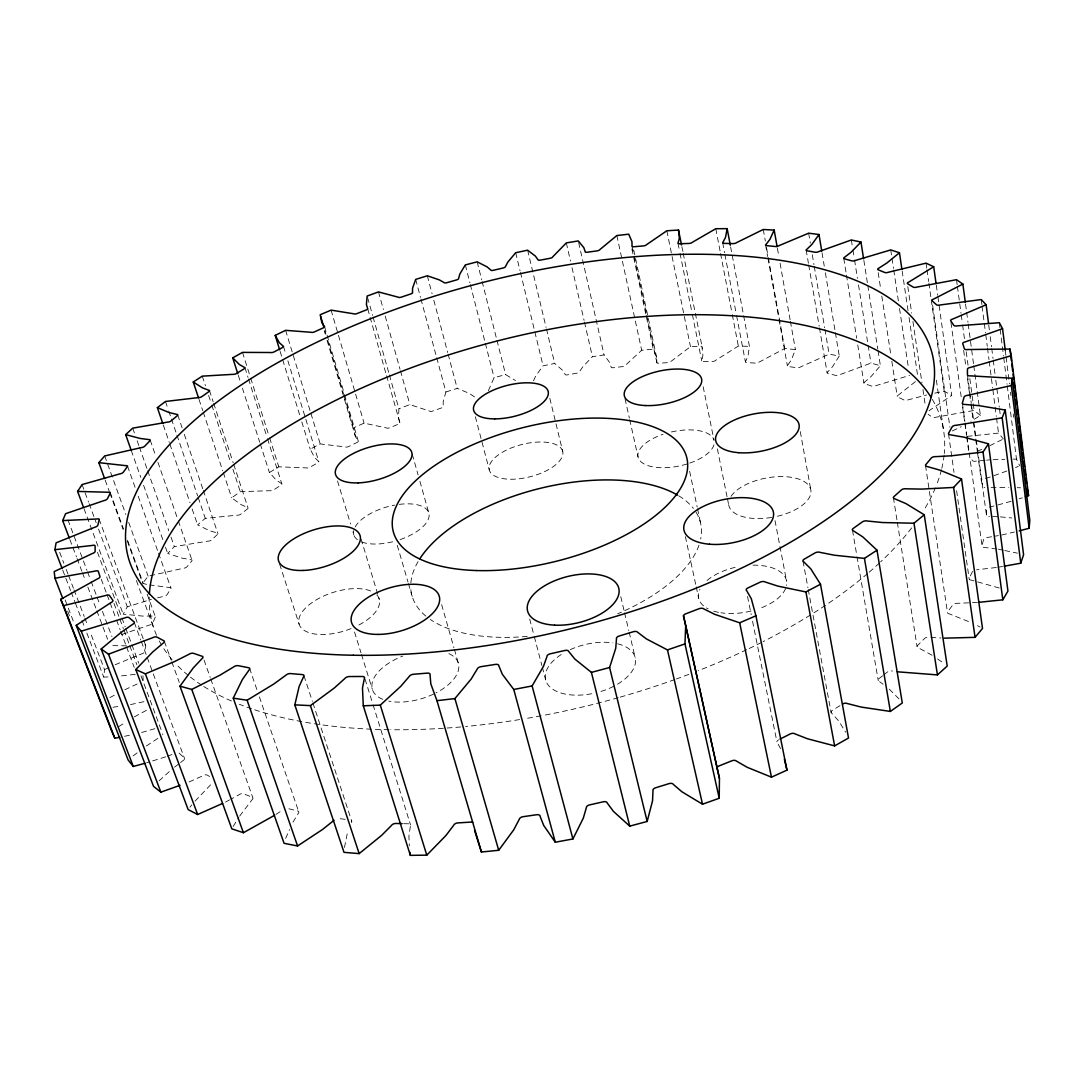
<?xml version="1.0" encoding="UTF-8"?>
<svg xmlns="http://www.w3.org/2000/svg" width="1084" height="1084" viewBox="0 0 1084 1084"><rect width="100%" height="100%" fill="white"/><g stroke="black" fill="none" stroke-linecap="round" stroke-linejoin="round"><path stroke-width="0.75" stroke-dasharray="5 3.75" d="M730.616 246.881L749.437 346.365L748.014 356.067L745.684 361.257A2.561 1.07 -11.1 0 0 746.781 362.544L755.602 363.126A2.561 1.07 -11 0 0 759.03 362.151L784.721 348.533L795.412 349.576L791.442 359.766L787.797 365.118A2.602 1.098 -10.6 0 0 788.529 366.541L796.916 367.747A2.615 1.098 -10.4 0 0 800.52 366.934L829.138 354.17L839.273 355.986L832.661 366.555L827.675 372.002A2.656 1.125 -10 0 0 828.013 373.56L835.859 375.403A2.669 1.138 -9.9 0 0 839.572 374.779L870.967 363.113L880.398 365.714L871.075 376.527L864.734 381.988A2.71 1.165 -9.5 0 0 864.625 383.682L871.821 386.161A2.724 1.179 -9.4 0 0 875.615 385.755L909.557 375.43M108.034 676.958L103.739 677.093L104.552 669.668L90.189 632.094M389.386 374.942L398.912 408.763L398.492 418.031L399.806 422.448A2.48 1.016 -15.6 0 1 398.478 424.115L389.725 427.76A2.48 1.016 -15.7 0 1 386.554 427.95L364.075 423.139L353.519 427.841L355.471 436.676L358.005 440.795A2.507 1.03 -16.2 0 1 357.043 442.462L348.696 446.527A2.507 1.03 -16.3 0 1 345.376 446.933L320.214 443.925L310.2 449.142L314.563 457.407L318.33 461.147A2.534 1.043 -16.7 0 1 317.734 462.814L309.888 467.272A2.547 1.057 -16.9 0 1 306.46 467.895L278.791 466.811L269.415 472.516L276.244 480.104L281.244 483.396A2.575 1.07 -17.3 0 1 281.027 485.022L273.791 489.846A2.588 1.084 -17.4 0 1 270.268 490.7L240.296 491.675L231.691 497.827L241.014 504.575L247.247 507.366A2.615 1.111 -17.9 0 1 247.437 508.938L240.905 514.101A2.629 1.111 -18 0 1 237.342 515.171L205.296 518.342L197.6 524.873L209.415 530.659L216.868 532.867A2.669 1.138 -18.4 0 1 217.491 534.358L211.787 539.805A2.683 1.152 -18.5 0 1 208.209 541.106L174.348 546.593L167.708 553.477L182.031 558.125L190.676 559.669A2.737 1.192 -18.9 0 1 191.746 561.065L186.976 566.729A2.751 1.192 -19 0 1 183.453 568.26L148.129 576.187L143.589 582.149M344.455 847.444L347.476 832.62M488.342 390.728L494.101 377.652L505.618 374.63L515.51 380.538M996.874 549.019L984.733 547.434A3.252 1.626 -6.9 0 1 982.009 545.821L983.594 539.29A3.225 1.612 -6.9 0 1 987.131 537.529L998.418 535.591M436.716 357.72L445.917 391.988L443.166 401.595L443.261 406.27A2.466 1.003 -15 0 1 441.608 407.909L432.543 411.093A2.466 1.003 -15.1 0 1 429.549 411.08L409.874 404.589L398.912 408.763M285.688 838.379L289.55 829.504M533.518 380.796L535.808 375.769L543.07 365.85L554.71 363.438L562.528 370.254L565.116 374.278A2.453 1.003 -13.4 0 0 567.447 374.874L576.945 373.181A2.453 1.003 -13.3 0 0 579.479 371.717L582.962 366.609L592.406 356.69L604.073 354.915L609.709 362.571L611.132 366.961A2.466 1.003 -12.8 0 0 613.192 367.733L622.663 366.582A2.48 1.016 -12.7 0 0 625.454 365.213L641.687 350.254L653.273 349.156L656.66 357.571L656.863 362.286A2.493 1.016 -12.3 0 0 658.625 363.221L667.974 362.639A2.493 1.03 -12.1 0 0 671.01 361.378L690.481 346.677L701.89 346.27L702.906 355.376L701.863 360.349A2.52 1.043 -11.7 0 0 703.313 361.46L712.445 361.446A2.534 1.043 -11.6 0 0 715.697 360.322L738.326 346.067L749.437 346.365M972.578 571.404L969.231 578.246A3.32 1.707 -6.9 0 0 971.481 580.17L1002.307 588.869M233.155 826.401L238.805 817.404M121.611 634.547L149.484 625.034A2.886 1.301 -20 0 0 152.763 623.07L155.256 617.135A2.873 1.287 -19.9 0 0 153.278 616.051L142.41 616.064L123.21 614.181L127.275 606.823L151.381 599.344M292.978 822.16L298.154 813.623A3.469 1.911 -20.5 0 0 297.626 810.954L287.572 808.461M239.672 816.089L251.908 799.938A3.415 1.829 -21 0 0 252.084 797.187L243.575 793.8A3.401 1.816 -21 0 0 239.008 794.789L230.946 799.152M189.944 807.241L191.746 804.897M195.039 801.13L212.152 783.204M159.091 780.859L172.126 769.03M915.424 381.595L898.324 395.145A2.778 1.22 -9 0 0 897.769 396.92L904.137 400.077A2.791 1.22 -8.8 0 0 907.986 399.901L926.508 394.996M937.917 296.84L951.725 395.43L929.056 410.714M882.633 675.766L878.894 678.679A3.496 1.951 -8.2 0 0 879.26 681.416L883.108 684.261M883.866 674.79L887.606 671.877A3.482 1.938 -8 0 1 892.457 671.091M174.524 767.174L179.307 763.475M180.5 762.553L182.898 760.697A3.279 1.667 -21.3 0 0 184.334 757.96L179.158 753.163A3.266 1.653 -21.3 0 0 178.155 752.743M133.115 755.873L138.413 751.93M146.354 746.009L158.101 738.19M275.932 814.423L282.924 809.843M973.757 365.579L980.41 415.47L970.844 421.31M839.978 705.616L832.268 710.44A3.537 2.019 -9.1 0 0 831.889 713.353L838.826 721.104L845.642 732.228M118.644 726.632L125.771 722.188M134.308 716.863L146.638 710.223A3.116 1.504 -21.1 0 0 148.034 709.478M225.58 802.052L229.605 799.87M1002.144 439.603L990.004 445.592M109.863 697.595L115.825 694.465M124.755 689.776L140.392 682.486M104.552 669.668L109.023 667.5M952.348 430.944L961.237 426.717M189.05 781.957L202.952 775.751A3.333 1.734 -21.3 0 1 207.315 775.128L210.066 776.794M115.08 664.763L141.53 653.909A2.967 1.369 -20.4 0 0 144.592 651.728L145.744 645.793A2.954 1.355 -20.3 0 0 143.305 644.899M1015.532 467.556L1018.31 466.35M977.104 451.229L982.917 448.966M1006.86 470.998L991.86 476.459M165.73 756.822L146.638 762.797M167.288 756.253L171.963 754.559M445.917 391.988L457.204 388.384L469.074 393.289L473.911 396.446A2.453 1.003 -14.6 0 0 476.716 396.649M990.275 476.96L983.893 478.965A3.076 1.463 -7.3 0 0 981.345 480.889L982.985 486.499A3.089 1.477 -7.2 0 0 984.828 487.515M1011.155 501.282L995.491 505.618M1019.177 498.803L1022.388 497.813M141.611 732.499L155.446 728.502M157.532 597.853L163.67 596.363A2.818 1.247 -19.5 0 0 167.099 594.601L170.784 588.761A2.805 1.233 -19.4 0 0 169.28 587.501L149.836 584.94M989.394 507.095L993.974 505.984M1001.657 535.035L1014.421 532.014M934.76 393.126L944.205 391.188L951.725 395.43M124.565 736.307L130.757 734.925M130.5 704.6L143.874 701.687A3.103 1.491 -21 0 1 145.378 701.348M996.318 567.501L976.549 569.805M997.876 567.244L1002.578 566.471M967.213 436.351L998.5 433.099L1003.35 438.952M112.953 707.269L120.934 706.05M135.215 674.329L119.186 676.145M980.41 415.47L974.123 410.429L935.993 417.204A2.859 1.274 -8.4 0 1 932.159 417.137L928.094 414.278M985.112 460.28L975.952 461.147A3.008 1.409 -7.5 0 1 972.321 460.483L970.031 456.703M986.643 460.144L989.706 459.86M977.443 602.447L957.294 603.327A3.374 1.775 -7 0 0 952.944 604.709L947.782 611.701A3.388 1.802 -7.1 0 0 949.476 613.937L970.248 622.243M993.052 459.738L1004.787 459.304M991.061 487.353L1008.798 487.393M126.571 645.82L109.999 645.576M1013.147 459.128L1016.467 459.128L1019.692 465.741M403.682 823.677L408.37 823.799A3.55 2.046 -18.7 0 1 410.375 826.089L408.912 836.143L409.332 845.791M1017.199 487.692L1020.559 487.8M992.646 516.512L998.852 516.811M1000.396 516.878L1011.779 517.976M930.899 637.446L941.007 637.975M345.186 819.355L338.669 818.515A3.496 1.965 -19.9 0 0 337.016 818.61M998.391 549.222L1003.147 550.211M1004.746 550.537L1017.456 553.165M146.625 584.357L142.695 583.341L127.113 540.469M977.524 625.658L980.017 627.053M932.077 655.264L918.663 647.961A3.442 1.87 -7.5 0 1 917.592 645.454L924.571 638.476A3.428 1.856 -7.4 0 1 929.218 637.365M937.565 658.991L943.053 662.717M889.314 689.153L899.151 699.044M780.561 748.651L777.472 742.825A3.564 2.073 -10.2 0 1 778.61 739.803M67.655 611.119L69.471 615.82M65.148 599.98L74.281 623.639M59.661 552.257L63.848 563.206M66.246 569.479L68.035 574.168M68.631 575.739L73.427 588.26M74.024 589.832L84.2 616.444M84.796 618.002L87.79 625.834M62.736 570.143L70.582 590.59M71.178 592.162L74.796 601.606M75.406 603.178L81.436 618.91M82.032 620.482L84.444 626.769M86.855 633.056L103.739 677.093M67.98 519.995L86.977 570.401M87.574 571.973L90.541 579.845M91.137 581.431L96.49 595.604M97.072 597.176L100.04 605.062M102.424 611.362L111.923 636.565M69.891 539.575L72.276 545.902M72.872 547.488L76.476 556.973M77.072 558.558L81.856 571.214M82.452 572.799L85.446 580.712M87.845 587.04L96.232 609.194M96.828 610.78L107.601 639.248M113.996 603.395L119.267 617.541M119.85 619.113L123.373 628.544M123.955 630.116L129.24 644.262M129.823 645.834L136.855 664.695M140.961 675.698L162.072 732.283M101.273 579.276L106.571 593.449M107.153 595.021L109.511 601.322M110.107 602.894L115.988 618.639M116.584 620.211L120.107 629.655M120.703 631.227L126.001 645.4M126.584 646.972L134.24 667.432M84.037 508.735L123.21 614.181M97.465 552.312L125.188 626.755M125.771 628.341L138.752 663.191M134.335 622.609L140.771 640.034M141.354 641.606L146.625 655.861M147.207 657.446L184.632 758.759M82.072 484.575L88.522 502.041M89.118 503.626L96.164 522.678M98.508 529.033L127.275 606.823M99.091 519.128L143.224 638.828M143.806 640.4L145.541 645.115M136.394 580.509L154.335 629.682M110.243 492.543L123.508 529.073M127.546 540.198L143.115 583.084M147.153 594.208L155.229 616.444M164.389 641.443L171.245 660.346M171.814 661.918L179.253 682.392M105.175 480.117L109.227 491.228M109.796 492.827L123.075 529.344M104.687 455.944L125.839 514.48M128.698 522.393L148.129 576.187M127.505 466.106L135.405 488.274M138.224 496.201L157.966 551.634M158.535 553.206L170.947 588.056M204.036 660.02L210.215 677.446M210.77 679.031L252.87 797.865M131.259 450.47L140.798 477.407M143.603 485.334L163.223 540.794M165.473 547.135L167.708 553.477M132.722 428.153L134.944 434.467M137.167 440.781L138.833 445.524M139.389 447.096L147.153 469.209M147.709 470.781L168.806 530.794M171.028 537.122L174.348 546.593M150.229 440.172L155.73 455.985M157.925 462.312L177.749 519.236M178.291 520.821L192.058 560.347M163.332 425.077L169.321 442.502M169.863 444.088L189.985 502.705M192.153 509.033L197.6 524.873M249.55 668.218L257.193 690.508M259.374 696.876L298.642 811.523M165.473 401.473L168.196 409.467M168.752 411.08L170.933 417.476M171.475 419.074L176.38 433.492M176.922 435.091L197.654 495.93M198.196 497.529L205.296 518.342M177.762 415.05L182.112 427.868M184.28 434.277L202.735 488.776M203.291 490.374L217.938 533.653M199.036 399.454L202.722 410.551M203.25 412.137L222.748 470.849M223.263 472.434L231.691 497.827M303.994 675.833L312.395 701.416M312.924 703.015L351.772 821.36M209.442 390.47L213.142 401.717M213.67 403.316L233.182 462.719M233.71 464.331L247.951 507.678M202.274 376.148L205.445 385.782M208.602 395.403L211.245 403.424M211.773 405.037L230.797 462.8M232.911 469.209L240.296 491.675M279.631 564.114L299.17 624.248M238.331 375.362L240.363 381.731M242.41 388.113L259.74 442.258M260.241 443.844L269.415 472.516M242.504 352.381L250.174 376.554M250.689 378.167L269.076 436.188M269.591 437.8L278.791 466.811M244.943 367.693L248.019 377.368M248.521 378.98L266.962 437.015M267.477 438.627L281.813 483.762M365.064 679.126L372.557 703.164M373.059 704.763L410.538 824.965M354.536 632.053L360.972 652.744M361.46 654.343L372.34 689.356M283.493 346.406L285.932 354.4M287.897 360.796L318.764 461.567M280.133 351.406L299.848 415.497M301.813 421.906L310.2 449.142M285.62 330.335L310.471 411.92M310.959 413.519L320.214 443.925M337.53 481.011L350.552 523.965M352.95 531.919L353.926 535.089M361.121 539.087L379.292 599.371M324.577 326.745L344.048 392.869M344.522 394.481L358.303 441.256M324.943 330.891L325.891 334.129M327.802 340.593L343.52 393.912M343.994 395.524L353.519 427.841M324.224 330.715L325.173 333.926M327.056 340.349L355.471 436.676M331.108 310.132L364.075 423.139M397.259 545.32L407.99 582M408.451 583.598L412.177 596.363M441.635 604.628L453.939 647.758M454.386 649.357L458.491 663.733M367.733 308.872L386.107 374.224M386.609 375.687L399.955 422.95M412.272 454.237L418.112 474.968M419.914 481.35L428.885 513.247M367.612 297.653L372.598 315.363M373.045 316.975L388.926 373.33M378.492 291.921L383.424 309.631M385.213 316.067L400.01 369.17M400.457 370.782L409.874 404.589M415.673 279.401L420.497 297.355M420.931 298.981L436.269 356.094M427.313 275.783L432.082 293.737M433.817 300.268L447.678 352.49M448.112 354.116L457.204 388.384M475.334 416.717L489.304 469.9M529.683 619.018L533.897 635.048M534.317 636.66L541.892 665.522M542.312 667.121L545.672 679.953M465.321 264.93L469.914 282.897M470.321 284.536L484.927 341.717M485.347 343.343L494.101 377.652M477.163 261.84L481.702 279.821M482.109 281.461L496.54 338.669M496.96 340.308L505.618 374.63M515.672 252.735L520.049 270.77M520.442 272.409L543.07 365.85M549.832 398.37L562.799 451.825A37.859 16.653 -14.2 0 1 510.212 479.236A37.859 16.653 -14.2 0 1 504.981 450.822A37.859 16.653 -14.2 0 1 562.799 451.825M527.623 250.187L546.079 327.341M546.471 328.98L554.71 363.438M620.78 596.701L624.208 611.213M624.587 612.826L628.788 630.576M629.167 632.202L635.278 658.015M566.322 242.897L570.482 261.041M572 267.64L584.086 320.403M584.466 322.056L592.406 356.69M578.666 242.586L604.073 354.915M625.021 398.695L629.343 418.045M629.709 419.657L637.988 456.743M685.386 536.621L695.86 585.184M696.213 586.81L698.652 598.138M616.85 235.54L641.687 350.254M631.877 248.968L653.273 349.156M633.72 249.97L656.66 357.571M632.053 246.42L633.801 254.618M634.14 256.258L646.389 313.642M646.741 315.281L656.877 362.815M689.627 471.255L697.175 507.055M697.513 508.681L700.955 524.954M666.836 230.784L690.481 346.677M677.988 243.304L679.668 251.583M680.007 253.236L692.039 312.87M692.378 314.536L701.741 360.918M747.526 596.471L751.198 614.642M752.54 621.254L776.943 741.849M717.378 448.939L727.107 497.028M727.445 498.694L728.787 505.334M703.164 386.731L714.031 440.307A38.902 17.466 -12.1 0 0 669.844 432.326M681.85 246.651L682.988 251.691M683.191 253.29L702.446 348.465M722.676 242.775L724.573 252.708M724.884 254.361L736.253 313.886M736.564 315.552L745.413 361.853M775.019 520.645L786.577 581.078M715.792 228.724L720.237 251.854M720.562 253.507L731.985 313.005M732.296 314.658L738.326 346.067M802.987 561.092L807.932 587.704M808.23 589.371L831.103 712.486M765.575 244.97L767.675 256.542M767.973 258.195L778.719 317.748M779.017 319.414L787.377 365.728M800.29 431.595L810.886 490.334M763.244 229.483L765.331 241.055M766.524 247.667L768.014 255.946M768.312 257.599L784.721 348.533M777.418 248.344L778.895 256.637M780.074 263.276L790.101 319.699M790.399 321.365L795.412 349.576M806.157 249.97L808.42 263.222M808.705 264.889L819.179 326.216M819.463 327.869L827.106 372.625M852.512 530.293L856.753 555.076M857.038 556.729L878.257 680.671M808.637 233.195L810.317 243.141M812.282 254.74L813.962 264.686M814.247 266.339L824.639 327.666M824.924 329.319L829.138 354.17M822.038 252.829L824.26 266.136M825.371 272.789L835.1 331.026M835.385 332.693L839.273 355.986M843.772 258.426L846.197 273.412M846.455 275.065L856.699 338.303M857.769 344.956L863.975 383.221M893.392 497.542L897.078 520.713M897.335 522.366L917.064 646.443M851.346 239.984L852.674 248.304M852.932 249.957L854.26 258.29M854.531 259.943L857.444 278.249M858.501 284.902L870.967 363.113M863.867 260.431L867.539 283.818M867.796 285.498L877.769 349.007M878.04 350.674L880.398 365.714M878.189 272.694L880.764 289.414M881.793 296.095L890.804 354.603M891.834 361.297L897.24 396.405M890.723 249.93L891.739 256.623M891.983 258.304L893.487 268.344M893.744 270.011L898.514 301.813M899.517 308.506L908.555 368.736M902.173 271.014L908.053 310.823M909.042 317.463L917.877 377.191M925.519 465.51L947.497 612.65M907.796 286.596L911.698 313.154M912.931 321.46L921.956 382.869M922.945 389.508L925.384 406.094M936.373 380.132L943.554 430.226M932.619 305.254L949.896 427.191M926.048 263.155L926.752 268.141M926.983 269.808L928.636 281.447M928.866 283.1L930.993 298.073M931.237 299.74L944.205 391.188M948.554 434.034L954.015 472.394M956.616 490.74L969.191 579.127M936.278 285.133L937.687 295.16M962.362 403.072L964.868 421.337M965.099 422.99L966.698 434.616M966.928 436.269L968.988 451.215M969.204 452.868L982.009 545.821M950.966 322.49L961.494 398.939M962.633 407.245L964.692 422.204M964.923 423.858L966.521 435.497M966.752 437.164L968.581 450.456M956.494 279.699L957.172 284.726M957.389 286.393L961.007 313.208M961.237 314.888L962.362 323.276M962.592 324.943L964.625 340.037M966.21 351.758L968.026 365.173M969.828 378.587L972.998 402.042M973.215 403.722L974.123 410.429M967.429 374.779L971.278 403.167M971.508 404.847L976.02 438.248M976.25 439.914L986.426 515.076A3.171 1.545 -7 0 0 989.543 516.363M963.662 350.362L965.939 367.097M967.524 378.817L969.34 392.205M969.557 393.871L970.695 402.245M970.925 403.912L973.188 420.646M973.418 422.326L975.451 437.38M975.681 439.061L977.267 450.768M977.497 452.448L981.345 480.889M965.546 304.048L966.427 310.702M966.657 312.355L967.985 322.341M968.202 324.008L973.527 363.912M981.223 299.563L981.874 304.577M982.077 306.244L985.532 332.951M985.749 334.617L987.267 346.311M987.483 347.978L989.001 359.658M989.204 361.324L992.659 388.031M992.876 389.698L996.331 416.405M996.548 418.085L998.5 433.099M988.716 324.875L989.353 329.902M990.22 336.623L991.508 346.69M991.724 348.357L993.012 358.425M993.229 360.105L994.949 373.519M995.817 380.24L996.684 386.947M996.887 388.628L999.258 407.083M999.475 408.749L1000.342 415.47M1005.274 350.389L1005.898 355.403M1006.101 357.083L1009.448 383.831M1010.491 392.191L1010.911 395.524M1013.215 413.912L1013.621 417.259M999.34 322.72L999.963 327.72M1000.18 329.373L1003.513 355.999M1003.73 357.652L1007.063 384.264M1007.28 385.931L1016.467 459.128M142.952 675.738L143.169 680.115A3.049 1.436 -20.8 0 1 141.828 681.836M986.426 515.076L986.345 508.965A3.157 1.531 -7 0 1 987.836 507.461M696.091 512.231A148.793 72.059 -14.1 0 1 700.657 539.046M698.977 545.198A148.793 72.059 -14.1 0 1 617.623 613.815M527.231 636.403A148.793 72.059 -14.1 0 1 430.294 619.452M425.863 616.105A148.793 72.059 -14.1 0 1 410.741 587.406M410.863 582.772A148.793 72.059 -14.1 0 1 418.261 561.295M678.774 495.835A148.793 72.059 -14.1 0 1 693.381 508.369M351.311 820.439A3.509 1.978 -19.7 0 1 351.338 822.499M162.654 733.854A3.198 1.585 -21.3 0 1 162.736 734.695M448.871 653.638A44.945 23.225 -17.1 0 1 435.998 692.879M433.505 694.112A44.945 23.225 -17.1 0 1 388.749 701.104M382.693 699.302A44.945 23.225 -17.1 0 1 402.774 656.077M376.798 594.926A41.951 20.068 -17.6 0 1 358.235 625.346M351.094 628.598A41.951 20.068 -17.6 0 1 301.704 628.381A41.951 20.068 -17.6 0 1 320.688 597.447A41.951 20.068 -17.6 0 1 373.384 592.27M399.264 504.372A39.051 17.574 -16.3 0 1 429.142 515.144A39.051 17.574 -16.3 0 1 399.847 539.669M392.665 541.77A39.051 17.574 -16.3 0 1 361.229 541.797M357.449 539.737A39.051 17.574 -16.3 0 1 353.75 530.591M355.159 526.932A39.051 17.574 -16.3 0 1 394.657 505.09M713.949 444.792A38.902 17.466 -12.1 0 1 689.37 463.234M687.053 463.979A38.902 17.466 -12.1 0 1 639.804 460.537A38.902 17.466 -12.1 0 1 663.001 434.318M731.036 496.337A41.734 19.864 -10.6 0 1 776.862 476.716A41.734 19.864 -10.6 0 1 810.967 491.648A41.734 19.864 -10.6 0 1 776.862 516.39M771.618 517.42A41.734 19.864 -10.6 0 1 728.8 501.553M753.001 565.171A44.783 23.035 -11 0 1 786.51 585.509M785.588 588.544A44.783 23.035 -11 0 1 759.139 608.639M751.009 611.064A44.783 23.035 -11 0 1 720.941 612.772M718.529 612.352A44.783 23.035 -11 0 1 711.931 610.522M708.15 608.869A44.783 23.035 -11 0 1 706.47 607.934M703.543 605.834A44.783 23.035 -11 0 1 699.925 589.276M707.053 580.482A44.783 23.035 -11 0 1 736.768 567.013M617.582 643.801A46.124 24.729 -14 0 1 616.118 685.007M613.693 686.294A46.124 24.729 -14 0 1 600.333 691.633M591.715 693.733A46.124 24.729 -14 0 1 547.827 684.546A46.124 24.729 -14 0 1 563.111 653.354M570.184 649.655A46.124 24.729 -14 0 1 612.921 642.893M932.321 399.4A407.381 187.925 -14.1 0 1 944.286 453.518M944.123 455.117A407.381 187.925 -14.1 0 1 941.833 468.247M941.468 469.724A407.381 187.925 -14.1 0 1 936.007 486.323M935.384 487.868A407.381 187.925 -14.1 0 1 924.151 509.697M911.617 527.935A407.381 187.925 -14.1 0 1 880.628 561.878M879.449 562.989A407.381 187.925 -14.1 0 1 868.731 572.582M867.525 573.612A407.381 187.925 -14.1 0 1 826.862 604.357M825.48 605.292A407.381 187.925 -14.1 0 1 811.808 614.154M810.439 614.994A407.381 187.925 -14.1 0 1 763 641.674M761.551 642.419A407.381 187.925 -14.1 0 1 748.245 648.964M746.74 649.668A407.381 187.925 -14.1 0 1 698.15 670.752M688.936 674.316A407.381 187.925 -14.1 0 1 676.484 678.936M674.926 679.492A407.381 187.925 -14.1 0 1 619.831 697.215M618.287 697.662A407.381 187.925 -14.1 0 1 542.827 715.494M541.16 715.806A407.381 187.925 -14.1 0 1 524.588 718.76M519.629 719.573A407.381 187.925 -14.1 0 1 465.646 726.497M460.808 726.944A407.381 187.925 -14.1 0 1 390.728 729.722M389.048 729.695A407.381 187.925 -14.1 0 1 303.52 721.944M301.908 721.646A407.381 187.925 -14.1 0 1 253.236 709.329M251.664 708.801A407.381 187.925 -14.1 0 1 239.252 704.234M231.42 700.982A407.381 187.925 -14.1 0 1 202.965 685.982M201.597 685.102A407.381 187.925 -14.1 0 1 189.524 676.416M188.223 675.373A407.381 187.925 -14.1 0 1 176.421 664.506M172.058 659.695A407.381 187.925 -14.1 0 1 162.383 646.43M161.57 645.061A407.381 187.925 -14.1 0 1 159.28 640.942M156.597 635.346A407.381 187.925 -14.1 0 1 149.226 597.27"/><path stroke-width="1.5" d="M965.316 302.382L962.877 284.089L933.717 299.035A3.022 1.206 -8.9 0 0 932.118 300.837L936.481 304.74A3.035 1.22 -8.8 0 0 940.356 304.943L981.223 299.563L986.128 304.74L952.863 318.994A3.103 1.26 -8.6 0 0 950.736 320.823L953.798 325.335A3.116 1.274 -8.5 0 0 957.524 325.823L999.34 322.72L1002.551 328.669L965.424 341.839A3.184 1.328 -8.3 0 0 962.755 343.682L964.354 348.75A3.198 1.341 -8.3 0 0 967.863 349.536L1009.949 349.034L1011.25 355.688L970.627 367.381A3.266 1.396 -8.1 0 0 967.443 369.183L967.429 374.779A3.279 1.409 -8.1 0 0 970.641 375.863L1012.158 378.248L1011.372 385.538L967.795 395.321A3.347 1.477 -8 0 0 964.11 397.042L962.362 403.072A3.374 1.491 -8 0 0 965.153 404.467L979.245 405.687L1005.22 410.023L1002.158 417.841L956.318 425.253A3.428 1.545 -8 0 0 952.186 426.839L948.595 433.207A3.442 1.572 -8 0 0 950.912 434.914L964.313 437.258L988.459 443.817L983.025 452.042L951.657 455.781L935.831 456.635A3.509 1.626 -8.2 0 0 931.291 458.031L925.817 464.629A3.523 1.64 -8.2 0 0 927.552 466.635L939.923 470.144L961.508 479.006L953.622 487.434L921.82 489.101L906.143 488.816A3.564 1.707 -8.5 0 0 901.305 489.982L893.948 496.621A3.577 1.721 -8.6 0 0 895.005 498.911L905.953 503.613L924.245 514.778L913.975 523.22L882.539 522.542L867.417 521.025A3.618 1.775 -9 0 0 862.376 521.892L853.216 528.436A3.631 1.789 -9.1 0 0 853.542 530.943L862.701 536.824L876.997 550.198L864.449 558.395L834.274 555.198L820.154 552.393A3.672 1.843 -9.7 0 0 815.033 552.921L804.233 559.168A3.672 1.856 -9.9 0 0 803.772 561.878L810.791 568.856L820.493 584.235L805.913 591.945L777.906 586.119L765.236 582.013A3.699 1.897 -10.7 0 0 760.169 582.162L747.96 587.921A3.713 1.911 -10.9 0 0 746.713 590.753L751.307 598.72L755.927 615.807L739.681 622.799L714.735 614.343L703.909 608.978A3.726 1.938 -11.8 0 0 699.058 608.72L685.738 613.815A3.74 1.951 -12 0 0 683.706 616.701L685.684 625.482L684.966 643.896L719.22 798.258L702.513 804.206L681.904 791.781L673.408 784.464A3.591 2.127 -12.8 0 0 669.031 783.624L655.576 787.797A3.591 2.141 -13.1 0 0 652.988 790.805L652.527 800.9L647.162 821.455L629.736 826.13L613.422 811.374L607.27 803.054A3.591 2.141 -14.4 0 0 603.341 801.781L589.547 804.911A3.591 2.141 -14.7 0 0 586.322 807.797L583.287 818.203L572.908 838.962L555.293 842.214L543.748 825.52L540.103 816.374A3.591 2.127 -16 0 0 536.743 814.721L522.989 816.713A3.577 2.114 -16.3 0 0 519.236 819.396L513.721 829.843L498.708 850.276L481.432 852.01L474.562 830.574M279.645 349.793L275.214 335.376L285.62 330.335L311.176 332.3A2.588 0.921 -16 0 0 314.577 331.826L323.249 327.883A2.575 0.921 -15.9 0 0 324.292 326.338L321.853 322.68L320.187 314.739L331.108 310.132L353.885 313.818A2.561 0.908 -15.5 0 0 357.124 313.533L366.189 309.97A2.547 0.908 -15.4 0 0 367.584 308.425L366.406 304.455L367.151 296.04L378.492 291.921L398.329 297.206A2.534 0.908 -15 0 0 401.392 297.111L410.755 293.954A2.534 0.894 -14.9 0 0 412.503 292.409L412.557 288.181L415.673 279.401L427.313 275.783L439.277 279.862L444.101 282.572A2.52 0.894 -14.5 0 0 446.96 282.667L456.54 279.929A2.52 0.894 -14.4 0 0 458.6 278.425L459.873 273.967L465.321 264.93L477.163 261.84L487.068 266.867L490.767 270.024A2.52 0.894 -14 0 0 493.396 270.295L503.098 268.005A2.52 0.894 -13.9 0 0 505.456 266.542L507.962 261.935L515.672 252.735L527.623 250.187L535.401 256.109L537.935 259.659A2.534 0.894 -13.5 0 0 540.306 260.119L550.049 258.29A2.534 0.894 -13.4 0 0 552.691 256.894L566.322 242.897L578.287 240.933L583.842 247.68L585.157 251.596A2.547 0.908 -13 0 0 587.257 252.233L596.959 250.892A2.547 0.908 -12.9 0 0 599.858 249.577L616.85 235.54L628.734 234.185L631.958 241.691L632.04 245.946A2.561 0.921 -12.5 0 0 633.828 246.745L643.408 245.905A2.575 0.921 -12.4 0 0 646.538 244.686L666.836 230.784L678.516 230.038L679.329 238.25L678.137 242.789A2.602 0.935 -12 0 0 679.587 243.751L688.936 243.453A2.602 0.935 -11.9 0 0 692.283 242.328L715.792 228.724L727.161 228.643L725.481 237.464L722.96 242.233A2.629 0.962 -11.5 0 0 724.058 243.358L733.082 243.615A2.642 0.962 -11.4 0 0 736.619 242.613L763.244 229.483L774.179 230.093L777.12 246.691M1019.217 530.889L1029.15 528.26L1029.8 520.32L1012.158 378.248M719.22 798.258L719.451 778.447L685.684 625.482M402.123 823.623L395.863 823.461A3.537 2.032 -18.9 0 0 391.392 825.561L381.663 835.33L359.156 853.609L344.007 852.349L294.821 704.857L299.143 686.429L303.506 676.904A3.659 1.816 -18.8 0 0 302.287 674.6L290.58 673.571A3.645 1.802 -18.9 0 0 285.742 675.332L273.683 684.099L247.111 700.237L233.277 698.15L242.355 679.587L248.968 670.169A3.604 1.748 -19.4 0 0 248.521 667.703L238.263 665.684A3.591 1.734 -19.5 0 0 233.412 667.094L220.106 675.102L191.773 689.438L179.971 686.172L193.291 667.92L201.841 658.801A3.55 1.68 -19.9 0 0 202.139 656.24L193.508 653.34A3.537 1.667 -19.9 0 0 188.779 654.397L174.646 661.511L145.378 673.855L135.798 669.546L152.709 651.985L162.885 643.354A3.469 1.599 -20.1 0 0 163.847 640.766L156.963 637.107A3.455 1.585 -20.1 0 0 152.465 637.798L108.481 654.18L101.178 649.018L121.042 632.46L132.465 624.452A3.401 1.518 -20.2 0 0 134.05 621.877L128.942 617.595A3.388 1.504 -20.2 0 0 124.755 617.948L81.259 631.186L76.232 625.36L110.704 602.758A3.32 1.436 -20.2 0 0 112.817 600.251L109.47 595.482A3.306 1.423 -20.1 0 0 105.649 595.523L63.549 605.631L60.718 599.303L97.397 578.924A3.238 1.369 -20 0 0 99.972 576.539L98.332 571.404A3.211 1.355 -20 0 0 94.931 571.146L54.959 578.246L54.2 571.593L92.208 553.585A3.157 1.301 -19.8 0 0 95.148 551.336L95.107 545.97A3.13 1.287 -19.7 0 0 92.167 545.455L54.905 549.696L56.07 542.854L94.606 527.298A3.062 1.233 -19.5 0 0 97.831 525.212L99.267 519.737A3.049 1.22 -19.4 0 0 96.815 518.992L62.696 520.591L69.281 537.989M774.179 230.093L769.884 239.442L766.022 244.401A2.683 0.989 -11.1 0 0 766.74 245.675L775.317 246.502A2.696 0.989 -11 0 0 779.017 245.648L808.637 233.195L818.989 234.523L821.767 251.163M1004.15 566.214L1020.762 563.192L1023.581 554.764L1005.22 410.023M647.162 821.455L609.601 667.527L615.739 648.259L616.484 638.869A3.74 1.965 -13.3 0 1 619.249 635.996L633.3 631.742A3.74 1.965 -13 0 1 637.812 632.406L646.43 638.937L667.473 649.912L684.966 643.896M62.696 520.591L65.609 513.681L103.996 500.591A2.981 1.179 -19.1 0 0 107.424 498.694L110.229 493.179A2.967 1.165 -19.1 0 0 108.251 492.244L77.601 491.418L83.441 507.163M979.069 602.298L1002.822 599.818L1007.944 591.051L988.459 443.817M818.989 234.523L811.984 244.306L806.753 249.388A2.737 1.016 -10.6 0 0 807.065 250.797L815.073 252.22A2.751 1.03 -10.5 0 0 818.908 251.542L851.346 239.984L860.981 242.044L863.596 258.751M77.601 491.418L82.072 484.575L119.714 473.911A2.913 1.125 -18.8 0 0 123.305 472.217L127.316 466.757A2.9 1.111 -18.7 0 0 125.825 465.659L98.834 462.651L104.687 455.944L141.11 447.651A2.832 1.084 -18.3 0 0 144.782 446.147L149.877 440.822A2.818 1.07 -18.2 0 0 148.847 439.589L140.093 438.437L125.663 434.616L132.722 428.153L167.532 422.123A2.778 1.043 -17.9 0 0 171.218 420.836L177.275 415.7A2.764 1.03 -17.8 0 0 176.692 414.359L169.185 412.57L157.356 407.652L165.473 401.473L198.318 397.611A2.71 1.003 -17.4 0 0 202.003 396.527L208.873 391.636A2.696 0.989 -17.3 0 0 208.738 390.213L202.478 387.869L193.25 382.002L202.274 376.148L232.897 374.346A2.656 0.976 -17 0 0 236.515 373.465L244.09 368.858A2.656 0.962 -16.9 0 0 244.374 367.368L239.388 364.536L232.721 357.842L242.504 352.381L270.688 352.517A2.615 0.948 -16.5 0 0 274.211 351.853L282.382 347.558A2.615 0.948 -16.4 0 0 283.06 346.026L279.36 342.747L275.214 335.376M294.821 704.857L310.417 705.616L334.346 687.974L344.753 678.611A3.686 1.87 -18.1 0 1 349.441 676.538L362.354 676.497A3.699 1.883 -17.9 0 1 364.346 678.57L362.476 687.961L363.289 705.792L380.294 705.142L400.728 686.362L409.102 676.633A3.713 1.924 -17.1 0 1 413.505 674.262L427.299 673.123A3.726 1.924 -16.9 0 1 430.036 674.912L430.822 683.923L436.96 700.684L454.901 698.57L471.106 679.126L477.136 669.248A3.74 1.951 -15.9 0 1 481.12 666.646L495.402 664.411A3.74 1.965 -15.7 0 1 498.83 665.847L502.326 674.248L513.762 689.465L532.108 685.942L543.49 666.321L546.932 656.565A3.74 1.965 -14.6 0 1 550.36 653.788L564.75 650.495A3.74 1.978 -14.4 0 1 568.775 651.552L574.913 659.126L591.403 672.378L629.736 826.13M944.381 638.164L975.058 637.351L982.51 628.449L961.508 479.006M860.981 242.044L851.197 252.138L844.571 257.287A2.791 1.057 -10.1 0 0 844.436 258.819L851.767 260.851A2.805 1.057 -10 0 0 855.683 260.363L890.723 249.93L899.463 252.762L901.915 269.347M363.289 705.792L410.348 855.357L426.784 855.154L445.89 835.561L453.654 825.331A3.564 2.087 -17.7 0 1 457.841 822.905L471.147 822.092A3.564 2.087 -17.5 0 1 472.746 822.268M899.463 252.762L886.834 263.033L878.812 268.168A2.859 1.098 -9.7 0 0 878.216 269.808L884.707 272.463A2.886 1.111 -9.6 0 0 888.663 272.179L926.048 263.155L933.703 266.759L936.048 283.466M897.335 671.795L937.43 674.898L947.199 666.077L924.245 514.778M334.048 820.276L322.693 829.368L297.572 845.967L284.062 843.311L233.277 698.15M933.703 266.759L908.785 282.084A2.94 1.152 -9.3 0 0 907.687 283.805L913.189 287.097A2.954 1.152 -9.2 0 0 917.145 287.043L956.494 279.699L962.877 284.089M842.553 704.017A3.523 2.005 -8.9 0 1 847.485 703.597L861.17 707.066L890.357 711.443L902.294 702.96L876.997 550.198M274.537 815.331L243.412 832.715L231.813 828.826L179.971 686.172M780.06 739.071L790.25 733.949A3.55 2.06 -10 0 1 795.141 733.949L807.472 738.76L834.626 745.9L848.515 738.014L820.493 584.235M222.599 803.42L197.654 814.518L188.142 809.585L135.798 669.546M719.451 778.447L717.31 768.922A3.577 2.114 -11.6 0 1 719.193 765.873L731.917 760.778A3.577 2.114 -11.3 0 1 736.605 761.185L747.201 767.309L771.469 777.174L786.97 770.128L784.369 759.22M180.012 785.331L160.866 792.16L153.522 786.361L101.178 649.018M1025.478 496.716L1028.553 495.618L1011.25 355.688M145.039 763.271L133.291 766.456L128.115 759.979L76.232 625.36M591.403 672.378L609.601 667.527M60.718 599.303L111.76 731.239L114.823 738.204L119.796 737.296M54.959 578.246L62.818 598.598M63.549 605.631L114.823 738.204M81.259 631.186L133.291 766.456M54.905 549.696L62.14 568.572M108.481 654.18L160.866 792.16M145.378 673.855L197.654 814.518M98.834 462.651L104.606 478.532M191.773 689.438L243.412 832.715M125.663 434.616L131.259 450.47M247.111 700.237L297.572 845.967M157.356 407.652L162.79 423.492M193.25 382.002L198.521 397.855M310.417 705.616L359.156 853.609M232.721 357.842L237.816 373.777M380.294 705.142L426.784 855.154M436.96 700.684L481.432 852.01M320.661 316.352L323.52 326.04M454.901 698.57L498.708 850.276M513.762 689.465L555.293 842.214M532.108 685.942L572.908 838.962M667.473 649.912L702.513 804.206M683.476 615.726L717.31 768.922M739.681 622.799L771.469 777.174M678.516 230.038L681.511 244.984M755.927 615.807L786.97 770.128M727.161 228.643L730.304 245.228M1027.185 488.301L1028.553 495.618M805.913 591.945L834.626 745.9M864.449 558.395L890.357 711.443M409.82 852.2L410.348 855.357M913.975 523.22L937.43 674.898M953.622 487.434L975.058 637.351M983.025 452.042L1002.822 599.818M1002.158 417.841L1020.762 563.192M986.128 304.74L988.5 323.195M1011.372 385.538L1029.15 528.26M1002.551 328.669L1005.274 350.389M1009.949 349.034L1011.399 360.782M1011.819 364.129L1012.646 370.85M1013.052 374.197L1013.676 379.237M1014.096 382.598L1014.719 387.625M1015.139 390.985L1015.762 396.012M1016.169 399.373L1016.792 404.4M1017.415 409.44L1018.039 414.467M1018.459 417.828L1019.082 422.855M1019.502 426.215L1020.125 431.256M1020.532 434.603L1022.402 449.711M1022.822 453.058L1023.445 458.098M1023.852 461.445L1024.475 466.486M1024.895 469.846L1025.518 474.873M1025.938 478.234L1026.562 483.261M419.738 558.897A148.793 72.059 -14.1 0 1 539.602 488.491A148.793 72.059 -14.1 0 1 677.568 495.117M149.362 594.249A407.381 187.925 -14.1 0 1 499.968 340.268A407.381 187.925 -14.1 0 1 930.75 396.812M353.33 655.237A414.671 178.643 -14.1 0 0 933.5 360.091A414.671 178.643 -14.1 0 0 303.195 349.021A414.671 178.643 -14.1 0 0 353.33 655.237M476.364 570.536A151.34 68.861 -14.1 0 0 687.229 459.86A151.34 68.861 -14.1 0 0 456.256 452.692A151.34 68.861 -14.1 0 0 476.364 570.536M554.574 625.143A46.991 23.712 -14 0 0 618.869 588.626A46.991 23.712 -14 0 0 546.065 584.94A46.991 23.712 -14 0 0 554.574 625.143M709.437 544.209A45.596 22.059 -11.3 0 0 773.461 512.488A45.596 22.059 -11.3 0 0 703.137 506.499A45.596 22.059 -11.3 0 0 709.437 544.209M738.678 452.692A42.439 18.984 -10.9 0 0 799.125 425.063A42.439 18.984 -10.9 0 0 734.302 420.064A42.439 18.984 -10.9 0 0 738.678 452.692M645.265 405.538A39.525 16.639 -12.2 0 0 701.714 379.644A39.525 16.639 -12.2 0 0 641.945 376.785A39.525 16.639 -12.2 0 0 645.265 405.538M494.656 418.885A38.441 15.867 -14.2 0 0 548.26 391.893A38.441 15.867 -14.2 0 0 489.778 391.785A38.441 15.867 -14.2 0 0 494.656 418.885M358.14 482.881A39.674 16.761 -16.1 0 0 411.825 452.638A39.674 16.761 -16.1 0 0 350.986 454.738A39.674 16.761 -16.1 0 0 358.14 482.881M302.992 570.455A42.669 19.187 -17.3 0 0 360.159 535.916A42.669 19.187 -17.3 0 0 294.78 538.22A42.669 19.187 -17.3 0 0 302.992 570.455M378.018 634.411A45.772 22.249 -16.8 0 0 439.359 596.634A45.772 22.249 -16.8 0 0 368.817 596.945A45.772 22.249 -16.8 0 0 378.018 634.411"/></g></svg>
